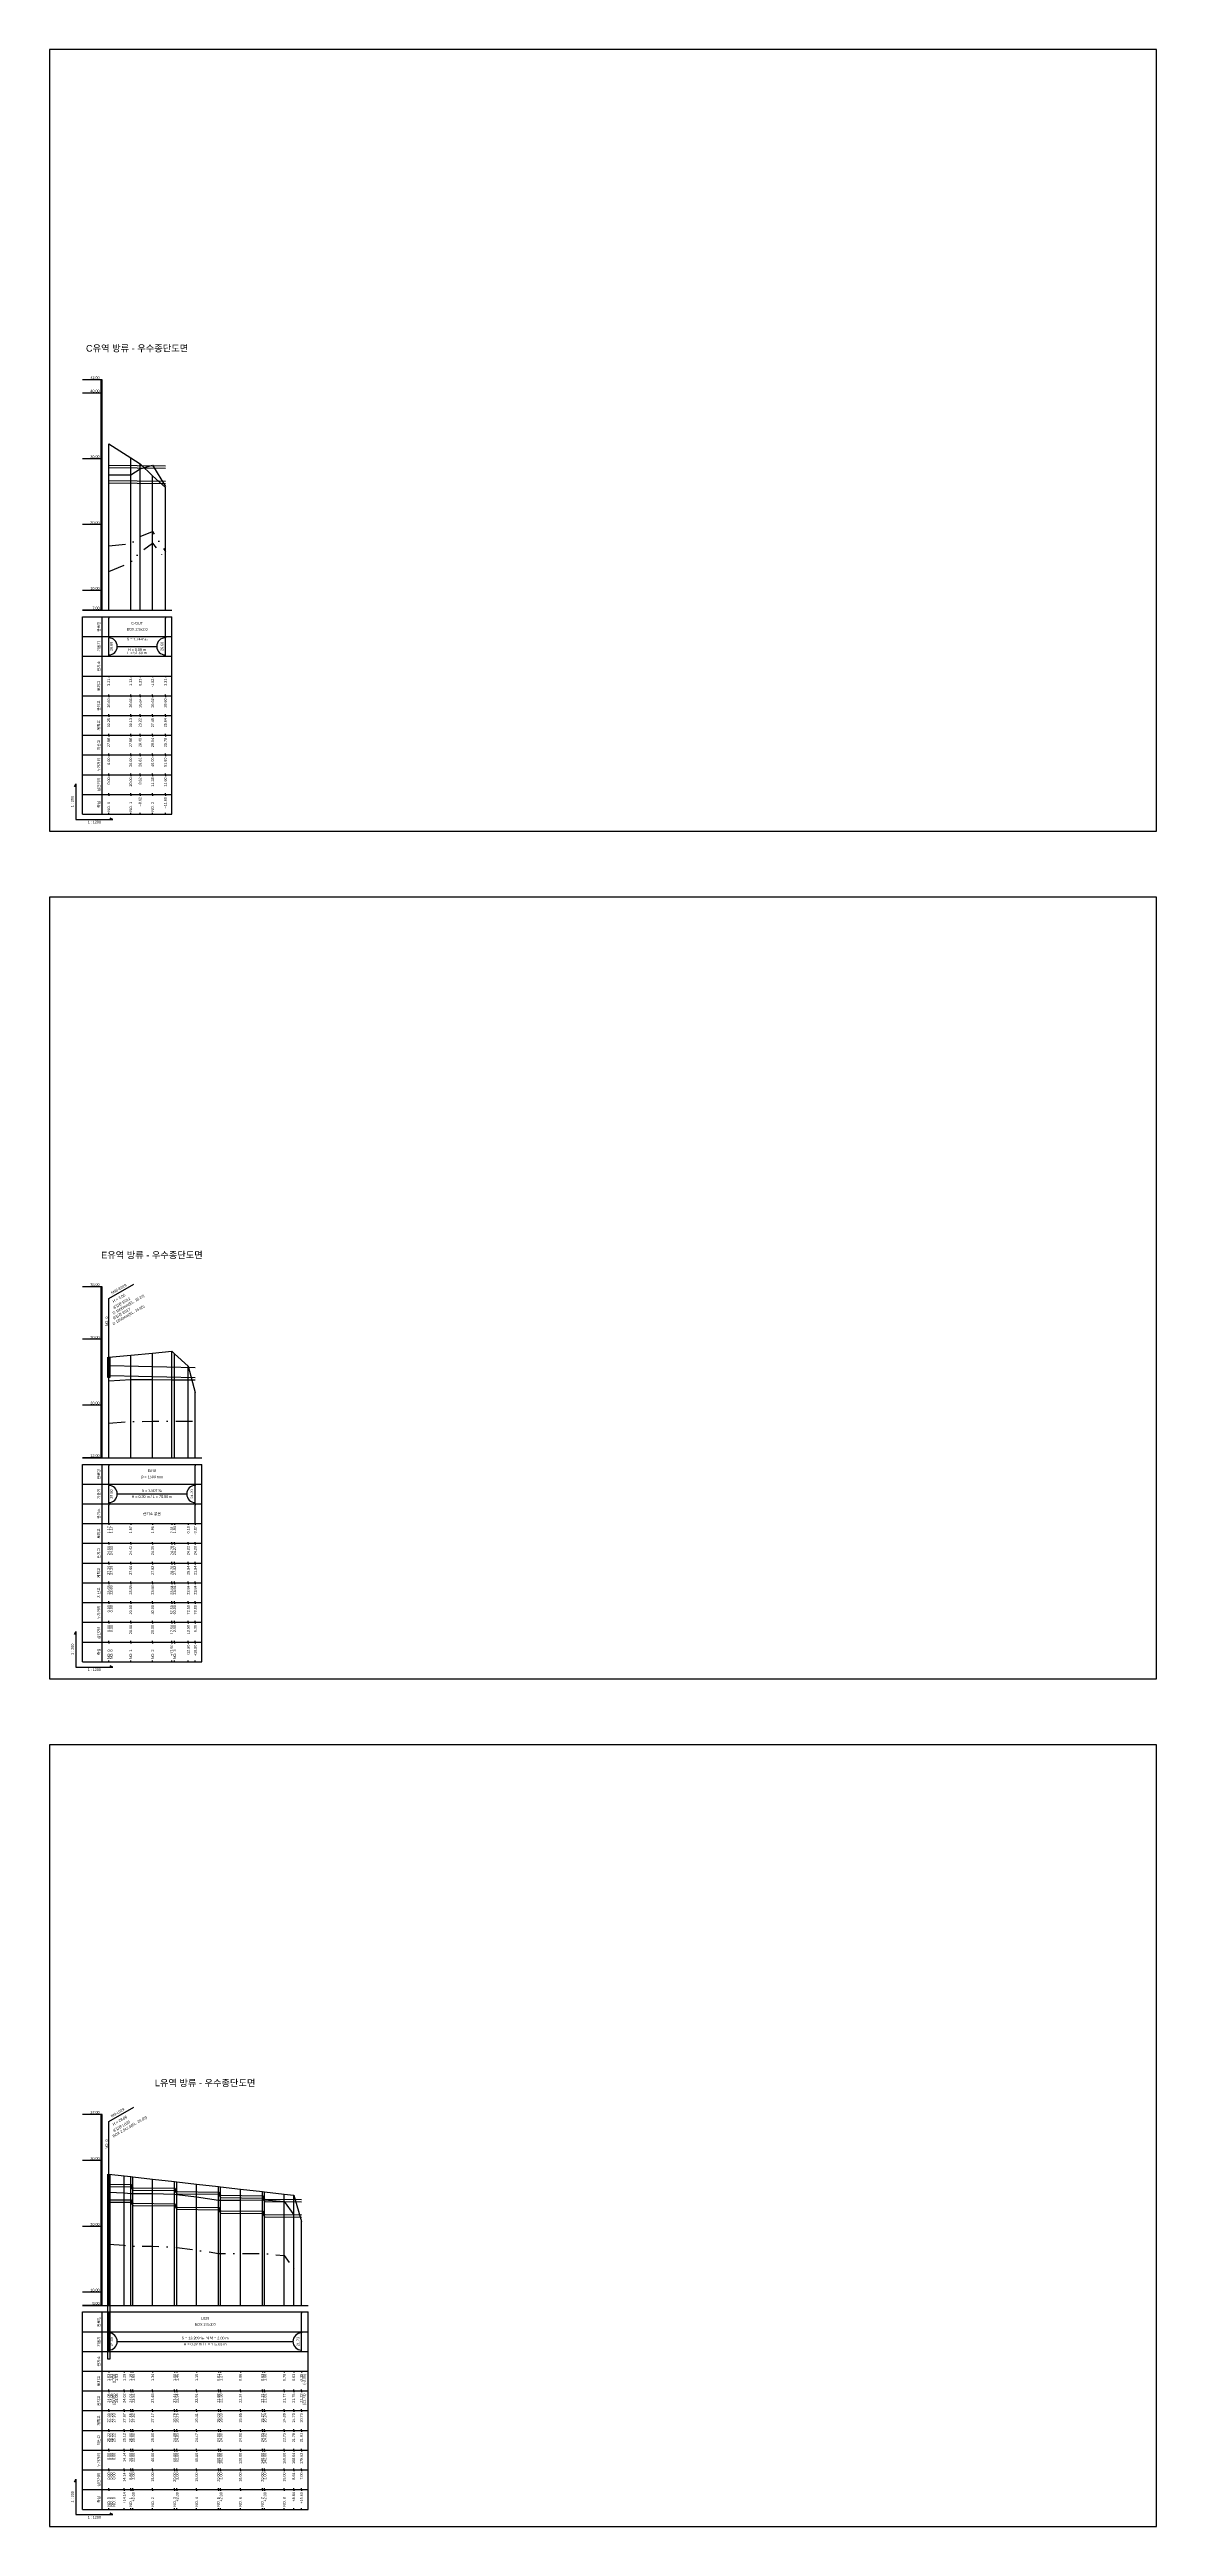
# Model space of a CAD drawing. Header units: millimetres. Extents: x -105495 to 3444, y -108190 to 2013.
# Drawn here: x 20 to 861, y -65044 to -63162 of the extents above; entities that cross this region are included whole.
import ezdxf
from ezdxf.enums import TextEntityAlignment as Align

# ---------------------------------------------------------------- set-up
doc = ezdxf.new("R2010")
doc.units = ezdxf.units.MM
doc.linetypes.add('DASHDOT', pattern=[25.4, 12.7, -6.35, 0, -6.35])
doc.linetypes.add('DIVIDE', pattern=[31.75, 12.7, -6.35, 0, -6.35, 0, -6.35])
for name, color, linetype in [('KZ_종단_계획선', 1, 'Continuous'), ('KZ_종단_관로', 4, 'Continuous'), ('KZ_종단_깃발', 7, 'Continuous'), ('KZ_종단_노선명', 7, 'Continuous'), ('KZ_종단_도각', 7, 'Continuous'), ('KZ_종단_맨홀', 4, 'Continuous'), ('KZ_종단_수직선', 7, 'Continuous'), ('KZ_종단_암거', 1, 'Continuous'), ('KZ_종단_암선1', 56, 'DASHDOT'), ('KZ_종단_암선2', 4, 'DIVIDE'), ('KZ_종단_원형관', 4, 'Continuous'), ('KZ_종단_지반선', 3, 'Continuous'), ('KZ_종단_테이블문자', 7, 'Continuous'), ('KZ_종단_테이블선', 7, 'Continuous'), ('KZ_종단_폴대', 7, 'Continuous')]:
    doc.layers.add(name, color=color, linetype=linetype)
doc.styles.get("Standard").update_dxf_attribs({"font": 'arial.ttf'})

msp = doc.modelspace()

# ---------------------------------------------------------------- linework, layer by layer
at = {"layer": 'KZ_종단_계획선'}
for points in [[(65, -63461.7), (81.7, -63472.3), (88.9, -63476.9), (98.3, -63485.8), (108, -63494.8)], [(65, -64155.6), (65, -64155.6), (81.7, -64154), (98.3, -64152.4), (112.9, -64151), (115, -64152.9), (125.4, -64162.3), (130.7, -64182.3)], [(65, -64776.3), (65, -64776.3), (65, -64776.3), (76.8, -64777.7), (81.7, -64778.2), (83.3, -64778.4), (98.3, -64780.1), (115, -64782), (116.7, -64782.2), (131.7, -64783.9), (148.3, -64785.8), (150, -64786), (165, -64787.7), (181.7, -64789.6), (183.3, -64789.8), (198.3, -64791.5), (205.5, -64792.3), (211.4, -64812.3)]]:
    msp.add_lwpolyline(points, dxfattribs=at)
at = {"layer": 'KZ_종단_관로'}
for p, q in [((66, -64162), (130.7, -64163.5)), ((66, -64169.5), (130.7, -64171))]:
    msp.add_line(p, q, dxfattribs=at)
for points in [[(65, -63477.8), (108, -63478.2)], [(65, -63479.5), (108, -63480)], [(65, -63489.5), (108, -63490)], [(65, -63491.3), (108, -63491.7)], [(65, -64784), (81.7, -64784.2), (81.7, -64784.2), (83.3, -64786.7), (83.3, -64786.7), (115, -64787), (115, -64787), (116.7, -64789.5), (116.7, -64789.5), (148.3, -64789.9), (148.3, -64789.9), (150, -64792.4), (150, -64792.4), (181.7, -64792.7), (181.7, -64792.7), (183.3, -64795.2), (183.3, -64795.2), (211.4, -64795.6)], [(65, -64785.7), (81.7, -64785.9), (81.7, -64785.9), (83.3, -64788.4), (83.3, -64788.4), (115, -64788.8), (115, -64788.8), (116.7, -64791.3), (116.7, -64791.3), (148.3, -64791.6), (148.3, -64791.6), (150, -64794.1), (150, -64794.1), (181.7, -64794.5), (181.7, -64794.5), (183.3, -64797), (183.3, -64797), (211.4, -64797.3)], [(65, -64795.7), (81.7, -64795.9), (81.7, -64795.9), (83.3, -64798.4), (83.3, -64798.4), (115, -64798.8), (115, -64798.8), (116.7, -64801.3), (116.7, -64801.3), (148.3, -64801.6), (148.3, -64801.6), (150, -64804.1), (150, -64804.1), (181.7, -64804.5), (181.7, -64804.5), (183.3, -64807), (183.3, -64807), (211.4, -64807.3)], [(65, -64797.5), (81.7, -64797.7), (81.7, -64797.7), (83.3, -64800.2), (83.3, -64800.2), (115, -64800.5), (115, -64800.5), (116.7, -64803), (116.7, -64803), (148.3, -64803.4), (148.3, -64803.4), (150, -64805.9), (150, -64805.9), (181.7, -64806.2), (181.7, -64806.2), (183.3, -64808.7), (183.3, -64808.7), (211.4, -64809.1)]]:
    msp.add_lwpolyline(points, dxfattribs=at)
at = {"layer": 'KZ_종단_깃발'}
for p, q in [((65, -64111), (84.1, -64100)), ((65, -64232), (65, -64111)), ((65, -64736.3), (84.1, -64725.3)), ((65, -64876), (65, -64736.3))]:
    msp.add_line(p, q, dxfattribs=at)
at = {"layer": 'KZ_종단_도각'}
for points in [[(20, -63756), (861, -63756), (861, -63162), (20, -63162)], [(20, -64400), (861, -64400), (861, -63806), (20, -63806)], [(20, -65044), (861, -65044), (861, -64450), (20, -64450)]]:
    msp.add_lwpolyline(points, close=True, dxfattribs=at)
at = {"layer": 'KZ_종단_맨홀'}
for points in [[(64, -64155.6), (64, -64170.8), (66, -64170.8), (66, -64155.6)], [(64, -64776.3), (64, -64916.7), (66, -64916.7), (66, -64776.3)]]:
    msp.add_lwpolyline(points, dxfattribs=at)
at = {"layer": 'KZ_종단_수직선'}
for p, q in [((65, -63588), (65, -63461.7)), ((81.7, -63588), (81.7, -63472.3)), ((88.8, -63588), (88.8, -63476.9)), ((98.3, -63588), (98.3, -63485.8)), ((108, -63588), (108, -63494.8)), ((65, -64232), (65, -64155.6)), ((65, -64232), (65, -64155.6)), ((65, -64232), (65, -64155.6)), ((81.7, -64232), (81.7, -64154)), ((98.3, -64232), (98.3, -64152.4)), ((112.9, -64232), (112.9, -64151)), ((115, -64232), (115, -64152.9)), ((125.4, -64232), (125.4, -64162.3)), ((130.7, -64232), (130.7, -64182.3)), ((65, -64876), (65, -64776.3)), ((65, -64876), (65, -64776.3)), ((65, -64876), (65, -64776.3)), ((65, -64876), (65, -64776.3)), ((65, -64876), (65, -64776.3)), ((76.8, -64876), (76.8, -64777.7)), ((81.7, -64876), (81.7, -64778.2)), ((83.3, -64876), (83.3, -64778.4)), ((98.3, -64876), (98.3, -64780.1)), ((115, -64876), (115, -64782)), ((116.7, -64876), (116.7, -64782.2)), ((131.7, -64876), (131.7, -64783.9)), ((148.3, -64876), (148.3, -64785.8)), ((150, -64876), (150, -64786)), ((165, -64876), (165, -64787.7)), ((181.7, -64876), (181.7, -64789.6)), ((183.3, -64876), (183.3, -64789.8)), ((198.3, -64876), (198.3, -64791.5)), ((205.5, -64876), (205.5, -64792.3)), ((211.4, -64876), (211.4, -64812.4))]:
    msp.add_line(p, q, dxfattribs=at)
at = {"layer": 'KZ_종단_암거'}
for p, q in [((65.8, -64785.7), (64.2, -64785.7)), ((64.2, -64795.7), (64.2, -64785.7)), ((64.2, -64795.7), (65.8, -64795.7)), ((65.8, -64785.7), (65.8, -64795.7))]:
    msp.add_line(p, q, dxfattribs=at)
at = {"layer": 'KZ_종단_암선1', "flags": 128}
for points in [[(65, -63539.1), (81.7, -63537.3), (88.8, -63532.1), (98.3, -63528.3), (108, -63543.5)], [(65, -64205.7), (65, -64205.6), (81.7, -64204.4), (98.3, -64204.3), (112.9, -64204.3), (115, -64204.3), (125.4, -64204.2), (130.7, -64204.1)], [(65, -64829.6), (65, -64829.6), (65, -64829.6), (76.8, -64830.3), (81.7, -64830.9), (83.3, -64830.9), (98.3, -64831.1), (115, -64831.7), (116.7, -64832), (131.7, -64834), (148.3, -64836.5), (150, -64836.5), (165, -64836.6), (181.7, -64836.5), (183.3, -64836.7), (198.3, -64838.2), (205.5, -64848.1), (211.4, -64848)]]:
    msp.add_lwpolyline(points, dxfattribs=at)
at = {"layer": 'KZ_종단_암선2', "flags": 128}
msp.add_lwpolyline([(65, -63558.7), (81.7, -63551.5), (88.8, -63543.9), (98.3, -63537.1), (108, -63549.2)], dxfattribs=at)
at = {"layer": 'KZ_종단_원형관'}
for p, q in [((64.4, -64163.6), (64.5, -64163)), ((64.4, -64164.3), (64.4, -64163.6)), ((64.4, -64164.9), (64.4, -64164.3)), ((64.4, -64165.6), (64.4, -64164.9)), ((64.4, -64166.2), (64.4, -64165.6)), ((64.5, -64166.8), (64.4, -64166.2)), ((64.5, -64162.1), (64.6, -64161.6)), ((64.5, -64162.5), (64.6, -64162)), ((64.5, -64162.6), (64.5, -64162.1)), ((64.5, -64163), (64.5, -64162.5)), ((64.5, -64163.1), (64.5, -64162.6)), ((64.5, -64163.6), (64.5, -64163.1)), ((64.5, -64164.1), (64.5, -64163.6)), ((64.6, -64164.5), (64.5, -64164.1)), ((64.5, -64167.4), (64.5, -64166.8)), ((64.6, -64167.9), (64.5, -64167.4)), ((64.6, -64161.2), (64.7, -64160.9)), ((64.6, -64161.6), (64.6, -64161.2)), ((64.6, -64162), (64.7, -64161.6)), ((64.6, -64165), (64.6, -64164.5)), ((64.7, -64165.3), (64.6, -64165)), ((64.7, -64168.2), (64.6, -64167.9)), ((64.7, -64160.9), (64.8, -64160.6)), ((64.7, -64161.6), (64.8, -64161.4)), ((64.8, -64165.6), (64.7, -64165.3)), ((64.8, -64168.5), (64.7, -64168.2)), ((64.8, -64160.4), (64.9, -64160.2)), ((64.8, -64160.6), (64.8, -64160.4)), ((64.8, -64161.4), (64.9, -64161.2)), ((64.8, -64165.8), (64.8, -64165.6)), ((64.9, -64166), (64.8, -64165.8)), ((64.9, -64168.7), (64.8, -64168.5)), ((64.9, -64160.2), (65, -64160.2)), ((64.9, -64161.2), (65, -64161.1)), ((65, -64166), (64.9, -64166)), ((65, -64168.7), (64.9, -64168.7)), ((65, -64160.2), (65.1, -64160.2)), ((65, -64161.1), (65.1, -64161.2)), ((65.1, -64166), (65, -64166)), ((65.1, -64168.7), (65, -64168.7)), ((65.1, -64160.2), (65.2, -64160.4)), ((65.1, -64161.2), (65.2, -64161.4)), ((65.2, -64165.8), (65.1, -64166)), ((65.2, -64168.5), (65.1, -64168.7)), ((65.2, -64160.4), (65.2, -64160.6)), ((65.2, -64160.6), (65.3, -64160.9)), ((65.2, -64161.4), (65.3, -64161.6)), ((65.3, -64165.3), (65.2, -64165.6)), ((65.2, -64165.6), (65.2, -64165.8)), ((65.3, -64168.2), (65.2, -64168.5)), ((65.3, -64160.9), (65.4, -64161.2)), ((65.3, -64161.6), (65.4, -64162)), ((65.4, -64165), (65.3, -64165.3)), ((65.4, -64167.9), (65.3, -64168.2)), ((65.4, -64161.2), (65.4, -64161.6)), ((65.4, -64161.6), (65.5, -64162.1)), ((65.4, -64162), (65.5, -64162.5)), ((65.5, -64164.1), (65.4, -64164.5)), ((65.4, -64164.5), (65.4, -64165)), ((65.5, -64167.4), (65.4, -64167.9)), ((65.5, -64162.1), (65.5, -64162.6)), ((65.5, -64162.5), (65.5, -64163)), ((65.5, -64162.6), (65.5, -64163.1)), ((65.5, -64163), (65.6, -64163.6)), ((65.5, -64163.1), (65.5, -64163.6)), ((65.5, -64163.6), (65.5, -64164.1)), ((65.6, -64166.2), (65.5, -64166.8)), ((65.5, -64166.8), (65.5, -64167.4)), ((65.6, -64163.6), (65.6, -64164.3)), ((65.6, -64164.3), (65.6, -64164.9)), ((65.6, -64164.9), (65.6, -64165.6)), ((65.6, -64165.6), (65.6, -64166.2))]:
    msp.add_line(p, q, dxfattribs=at)
at = {"layer": 'KZ_종단_지반선', "flags": 128}
for points in [[(65, -63485.1), (81.7, -63485.1), (88.8, -63480.6), (98.3, -63477.8), (108, -63494)], [(65, -64173.6), (65, -64173.6), (81.7, -64172.6), (98.3, -64172.6), (112.9, -64172.8), (115, -64172.8), (125.4, -64172.8), (130.7, -64172.8)], [(65, -64789.9), (65, -64789.9), (65, -64789.9), (76.8, -64790.4), (81.7, -64791), (83.3, -64791), (98.3, -64791), (115, -64791.5), (116.7, -64791.7), (131.7, -64793.6), (148.3, -64796), (150, -64796), (165, -64796), (181.7, -64795.7), (183.3, -64795.9), (198.3, -64797.2), (205.5, -64807.1), (211.4, -64807)]]:
    msp.add_lwpolyline(points, dxfattribs=at)
at = {"layer": 'KZ_종단_테이블문자'}
for p, q in [((65, -63593), (65, -63594)), ((65, -63607), (65, -63594)), ((65, -63608), (65, -63607)), ((65, -63608), (65, -63609)), ((65, -63622), (65, -63609)), ((108, -63593), (108, -63594)), ((108, -63607), (108, -63594)), ((108, -63608), (108, -63607)), ((108, -63608), (108, -63609)), ((108, -63622), (108, -63609)), ((65, -63623), (65, -63622)), ((71.4, -63615.5), (101.6, -63615.5)), ((108, -63623), (108, -63622)), ((65, -64237), (65, -64238)), ((65, -64251), (65, -64238)), ((65, -64252), (65, -64251)), ((130.7, -64237), (130.7, -64238)), ((130.7, -64251), (130.7, -64238)), ((130.7, -64252), (130.7, -64251)), ((65, -64252), (65, -64253)), ((65, -64266), (65, -64253)), ((65, -64267), (65, -64266)), ((65, -64267), (65, -64268)), ((65, -64281), (65, -64268)), ((71.4, -64259.5), (124.2, -64259.5)), ((130.7, -64252), (130.7, -64253)), ((130.7, -64266), (130.7, -64253)), ((130.7, -64267), (130.7, -64266)), ((130.7, -64267), (130.7, -64268)), ((130.7, -64281), (130.7, -64268)), ((65, -64282), (65, -64281)), ((130.7, -64282), (130.7, -64281)), ((65, -64881), (65, -64882)), ((65, -64895), (65, -64882)), ((211.4, -64881), (211.4, -64882)), ((211.4, -64895), (211.4, -64882)), ((65, -64896), (65, -64895)), ((65, -64896), (65, -64897)), ((65, -64910), (65, -64897)), ((65, -64911), (65, -64910)), ((71.4, -64903.5), (204.9, -64903.5)), ((211.4, -64896), (211.4, -64895)), ((211.4, -64896), (211.4, -64897)), ((211.4, -64910), (211.4, -64897)), ((211.4, -64911), (211.4, -64910))]:
    msp.add_line(p, q, dxfattribs=at)
for centre, start, end in [((65, -63615.5), 270, 90), ((108, -63615.5), 90, 270), ((65, -64259.5), 270, 90), ((130.7, -64259.5), 90, 270), ((65, -64903.5), 270, 90), ((211.4, -64903.5), 90, 270)]:
    msp.add_arc(centre, 6.5, start, end, dxfattribs=at)
at = {"layer": 'KZ_종단_테이블선'}
for p, q in [((45, -63588), (113, -63588)), ((45, -63608), (45, -63593)), ((45, -63593), (113, -63593)), ((45, -63623), (45, -63608)), ((45, -63608), (113, -63608)), ((60, -63608), (60, -63593)), ((60, -63623), (60, -63608)), ((113, -63608), (113, -63593)), ((113, -63623), (113, -63608)), ((45, -63638), (45, -63623)), ((45, -63623), (113, -63623)), ((60, -63638), (60, -63623)), ((113, -63638), (113, -63623)), ((45, -63653), (45, -63638)), ((45, -63638), (113, -63638)), ((60, -63653), (60, -63638)), ((65, -63638), (65, -63639)), ((81.7, -63638), (81.7, -63639)), ((88.9, -63638), (88.9, -63639)), ((98.3, -63638), (98.3, -63639)), ((108, -63638), (108, -63639)), ((113, -63653), (113, -63638)), ((45, -63668), (45, -63653)), ((45, -63653), (113, -63653)), ((45, -63683), (45, -63668)), ((45, -63668), (113, -63668)), ((60, -63668), (60, -63653)), ((60, -63683), (60, -63668)), ((65, -63653), (65, -63652)), ((65, -63653), (65, -63654)), ((65, -63668), (65, -63667)), ((65, -63668), (65, -63669)), ((81.7, -63653), (81.7, -63652)), ((81.7, -63653), (81.7, -63654)), ((81.7, -63668), (81.7, -63667)), ((81.7, -63668), (81.7, -63669)), ((88.8, -63668), (88.8, -63669)), ((88.9, -63653), (88.9, -63652)), ((88.9, -63653), (88.9, -63654)), ((88.9, -63668), (88.9, -63667)), ((98.3, -63653), (98.3, -63652)), ((98.3, -63653), (98.3, -63654)), ((98.3, -63668), (98.3, -63667)), ((98.3, -63668), (98.3, -63669)), ((108, -63653), (108, -63652)), ((108, -63653), (108, -63654)), ((108, -63668), (108, -63667)), ((108, -63668), (108, -63669)), ((113, -63668), (113, -63653)), ((113, -63683), (113, -63668)), ((45, -63698), (45, -63683)), ((45, -63683), (113, -63683)), ((60, -63698), (60, -63683)), ((65, -63683), (65, -63682)), ((65, -63683), (65, -63684)), ((81.7, -63683), (81.7, -63682)), ((81.7, -63683), (81.7, -63684)), ((88.8, -63683), (88.8, -63682)), ((88.8, -63683), (88.8, -63684)), ((98.3, -63683), (98.3, -63682)), ((98.3, -63683), (98.3, -63684)), ((108, -63683), (108, -63682)), ((108, -63683), (108, -63684)), ((113, -63698), (113, -63683)), ((45, -63713), (45, -63698)), ((45, -63698), (113, -63698)), ((60, -63713), (60, -63698)), ((65, -63698), (65, -63697)), ((65, -63698), (65, -63699)), ((81.7, -63698), (81.7, -63697)), ((81.7, -63698), (81.7, -63699)), ((88.8, -63698), (88.8, -63697)), ((88.8, -63698), (88.8, -63699)), ((98.3, -63698), (98.3, -63697)), ((98.3, -63698), (98.3, -63699)), ((108, -63698), (108, -63697)), ((108, -63698), (108, -63699)), ((113, -63713), (113, -63698)), ((45, -63728), (45, -63713)), ((45, -63713), (113, -63713)), ((60, -63728), (60, -63713)), ((65, -63713), (65, -63712)), ((65, -63713), (65, -63714)), ((81.7, -63713), (81.7, -63712)), ((81.7, -63713), (81.7, -63714)), ((88.8, -63713), (88.8, -63712)), ((88.8, -63713), (88.8, -63714)), ((98.3, -63713), (98.3, -63712)), ((98.3, -63713), (98.3, -63714)), ((108, -63713), (108, -63712)), ((108, -63713), (108, -63714)), ((113, -63728), (113, -63713)), ((45, -63743), (45, -63728)), ((45, -63728), (113, -63728)), ((45, -63743), (113, -63743)), ((60, -63743), (60, -63728)), ((65, -63728), (65, -63727)), ((65, -63728), (65, -63729)), ((65, -63743), (65, -63742)), ((81.7, -63728), (81.7, -63727)), ((81.7, -63728), (81.7, -63729)), ((81.7, -63743), (81.7, -63742)), ((88.8, -63728), (88.8, -63727)), ((88.8, -63728), (88.8, -63729)), ((88.8, -63743), (88.8, -63742)), ((98.3, -63728), (98.3, -63727)), ((98.3, -63728), (98.3, -63729)), ((98.3, -63743), (98.3, -63742)), ((108, -63728), (108, -63727)), ((108, -63728), (108, -63729)), ((108, -63743), (108, -63742)), ((113, -63743), (113, -63728)), ((45, -64232), (135.7, -64232)), ((45, -64252), (45, -64237)), ((45, -64237), (135.7, -64237)), ((60, -64252), (60, -64237)), ((135.7, -64252), (135.7, -64237)), ((45, -64267), (45, -64252)), ((45, -64252), (135.7, -64252)), ((45, -64282), (45, -64267)), ((45, -64267), (135.7, -64267)), ((60, -64267), (60, -64252)), ((60, -64282), (60, -64267)), ((135.7, -64267), (135.7, -64252)), ((135.7, -64282), (135.7, -64267)), ((45, -64297), (45, -64282)), ((45, -64282), (135.7, -64282)), ((60, -64297), (60, -64282)), ((65, -64282), (65, -64283)), ((65, -64282), (65, -64283)), ((81.7, -64282), (81.7, -64283)), ((98.3, -64282), (98.3, -64283)), ((112.9, -64282), (112.9, -64283)), ((115, -64282), (115, -64283)), ((125.4, -64282), (125.4, -64283)), ((130.7, -64282), (130.7, -64283)), ((135.7, -64297), (135.7, -64282)), ((45, -64312), (45, -64297)), ((45, -64297), (135.7, -64297)), ((60, -64312), (60, -64297)), ((65, -64297), (65, -64296)), ((65, -64297), (65, -64296)), ((65, -64297), (65, -64298)), ((65, -64297), (65, -64298)), ((81.7, -64297), (81.7, -64296)), ((81.7, -64297), (81.7, -64298)), ((98.3, -64297), (98.3, -64296)), ((98.3, -64297), (98.3, -64298)), ((112.9, -64297), (112.9, -64296)), ((112.9, -64297), (112.9, -64298)), ((115, -64297), (115, -64296)), ((115, -64297), (115, -64298)), ((125.4, -64297), (125.4, -64296)), ((125.4, -64297), (125.4, -64298)), ((130.7, -64297), (130.7, -64296)), ((130.7, -64297), (130.7, -64298)), ((135.7, -64312), (135.7, -64297)), ((45, -64327), (45, -64312)), ((45, -64312), (135.7, -64312)), ((60, -64327), (60, -64312)), ((65, -64312), (65, -64311)), ((65, -64312), (65, -64311)), ((65, -64312), (65, -64313)), ((65, -64312), (65, -64313)), ((65, -64327), (65, -64326)), ((65, -64327), (65, -64326)), ((81.7, -64312), (81.7, -64311)), ((81.7, -64312), (81.7, -64313)), ((81.7, -64327), (81.7, -64326)), ((98.3, -64312), (98.3, -64311)), ((98.3, -64312), (98.3, -64313)), ((98.3, -64327), (98.3, -64326)), ((112.9, -64312), (112.9, -64311)), ((112.9, -64312), (112.9, -64313)), ((112.9, -64327), (112.9, -64326)), ((115, -64312), (115, -64311)), ((115, -64312), (115, -64313)), ((115, -64327), (115, -64326)), ((125.4, -64312), (125.4, -64311)), ((125.4, -64312), (125.4, -64313)), ((125.4, -64327), (125.4, -64326)), ((130.7, -64312), (130.7, -64311)), ((130.7, -64312), (130.7, -64313)), ((130.7, -64327), (130.7, -64326)), ((135.7, -64327), (135.7, -64312)), ((45, -64342), (45, -64327)), ((45, -64327), (135.7, -64327)), ((45, -64357), (45, -64342)), ((45, -64342), (135.7, -64342)), ((60, -64342), (60, -64327)), ((60, -64357), (60, -64342)), ((65, -64327), (65, -64328)), ((65, -64327), (65, -64328)), ((65, -64342), (65, -64341)), ((65, -64342), (65, -64341)), ((65, -64342), (65, -64343)), ((65, -64342), (65, -64343)), ((81.7, -64327), (81.7, -64328)), ((81.7, -64342), (81.7, -64341)), ((81.7, -64342), (81.7, -64343)), ((98.3, -64327), (98.3, -64328)), ((98.3, -64342), (98.3, -64341)), ((98.3, -64342), (98.3, -64343)), ((112.9, -64327), (112.9, -64328)), ((112.9, -64342), (112.9, -64341)), ((112.9, -64342), (112.9, -64343)), ((115, -64327), (115, -64328)), ((115, -64342), (115, -64341)), ((115, -64342), (115, -64343)), ((125.4, -64327), (125.4, -64328)), ((125.4, -64342), (125.4, -64341)), ((125.4, -64342), (125.4, -64343)), ((130.7, -64327), (130.7, -64328)), ((130.7, -64342), (130.7, -64341)), ((130.7, -64342), (130.7, -64343)), ((135.7, -64342), (135.7, -64327)), ((135.7, -64357), (135.7, -64342)), ((45, -64372), (45, -64357)), ((45, -64357), (135.7, -64357)), ((60, -64372), (60, -64357)), ((65, -64357), (65, -64356)), ((65, -64357), (65, -64356)), ((65, -64357), (65, -64358)), ((65, -64357), (65, -64358)), ((81.7, -64357), (81.7, -64356)), ((81.7, -64357), (81.7, -64358)), ((98.3, -64357), (98.3, -64356)), ((98.3, -64357), (98.3, -64358)), ((112.9, -64357), (112.9, -64356)), ((112.9, -64357), (112.9, -64358)), ((115, -64357), (115, -64356)), ((115, -64357), (115, -64358)), ((125.4, -64357), (125.4, -64356)), ((125.4, -64357), (125.4, -64358)), ((130.7, -64357), (130.7, -64356)), ((130.7, -64357), (130.7, -64358)), ((135.7, -64372), (135.7, -64357)), ((45, -64387), (45, -64372)), ((45, -64372), (135.7, -64372)), ((60, -64387), (60, -64372)), ((65, -64372), (65, -64371)), ((65, -64372), (65, -64371)), ((65, -64372), (65, -64373)), ((65, -64372), (65, -64373)), ((81.7, -64372), (81.7, -64371)), ((81.7, -64372), (81.7, -64373)), ((98.3, -64372), (98.3, -64371)), ((98.3, -64372), (98.3, -64373)), ((112.9, -64372), (112.9, -64371)), ((112.9, -64372), (112.9, -64373)), ((115, -64372), (115, -64371)), ((115, -64372), (115, -64373)), ((125.4, -64372), (125.4, -64371)), ((125.4, -64372), (125.4, -64373)), ((130.7, -64372), (130.7, -64371)), ((130.7, -64372), (130.7, -64373)), ((135.7, -64387), (135.7, -64372)), ((45, -64387), (135.7, -64387)), ((65, -64387), (65, -64386)), ((65, -64387), (65, -64386)), ((81.7, -64387), (81.7, -64386)), ((98.3, -64387), (98.3, -64386)), ((112.9, -64387), (112.9, -64386)), ((115, -64387), (115, -64386)), ((125.4, -64387), (125.4, -64386)), ((130.7, -64387), (130.7, -64386)), ((45, -64876), (216.4, -64876)), ((45, -64896), (45, -64881)), ((45, -64881), (216.4, -64881)), ((60, -64896), (60, -64881)), ((216.4, -64896), (216.4, -64881)), ((45, -64911), (45, -64896)), ((45, -64896), (216.4, -64896)), ((60, -64911), (60, -64896)), ((216.4, -64911), (216.4, -64896)), ((45, -64926), (45, -64911)), ((45, -64911), (216.4, -64911)), ((45, -64941), (45, -64926)), ((45, -64926), (216.4, -64926)), ((60, -64926), (60, -64911)), ((60, -64941), (60, -64926)), ((65, -64926), (65, -64927)), ((65, -64926), (65, -64927)), ((65, -64926), (65, -64927)), ((76.8, -64926), (76.8, -64927)), ((81.7, -64926), (81.7, -64927)), ((83.3, -64926), (83.3, -64927)), ((98.3, -64926), (98.3, -64927)), ((115, -64926), (115, -64927)), ((116.7, -64926), (116.7, -64927)), ((131.7, -64926), (131.7, -64927)), ((148.3, -64926), (148.3, -64927)), ((150, -64926), (150, -64927)), ((165, -64926), (165, -64927)), ((181.7, -64926), (181.7, -64927)), ((183.3, -64926), (183.3, -64927)), ((198.3, -64926), (198.3, -64927)), ((205.5, -64926), (205.5, -64927)), ((211.4, -64926), (211.4, -64927)), ((216.4, -64926), (216.4, -64911)), ((216.4, -64941), (216.4, -64926)), ((45, -64956), (45, -64941)), ((45, -64941), (216.4, -64941)), ((60, -64956), (60, -64941)), ((65, -64941), (65, -64940)), ((65, -64941), (65, -64940)), ((65, -64941), (65, -64940)), ((65, -64941), (65, -64942)), ((65, -64941), (65, -64942)), ((65, -64941), (65, -64942)), ((76.8, -64941), (76.8, -64940)), ((76.8, -64941), (76.8, -64942)), ((81.7, -64941), (81.7, -64940)), ((81.7, -64941), (81.7, -64942)), ((83.3, -64941), (83.3, -64940)), ((83.3, -64941), (83.3, -64942)), ((98.3, -64941), (98.3, -64940)), ((98.3, -64941), (98.3, -64942)), ((115, -64941), (115, -64940)), ((115, -64941), (115, -64942)), ((116.7, -64941), (116.7, -64940)), ((116.7, -64941), (116.7, -64942)), ((131.7, -64941), (131.7, -64940)), ((131.7, -64941), (131.7, -64942)), ((148.3, -64941), (148.3, -64940)), ((148.3, -64941), (148.3, -64942)), ((150, -64941), (150, -64940)), ((150, -64941), (150, -64942)), ((165, -64941), (165, -64940)), ((165, -64941), (165, -64942)), ((181.7, -64941), (181.7, -64940)), ((181.7, -64941), (181.7, -64942)), ((183.3, -64941), (183.3, -64940)), ((183.3, -64941), (183.3, -64942)), ((198.3, -64941), (198.3, -64940)), ((198.3, -64941), (198.3, -64942)), ((205.5, -64941), (205.5, -64940)), ((205.5, -64941), (205.5, -64942)), ((211.4, -64941), (211.4, -64940)), ((211.4, -64941), (211.4, -64942)), ((216.4, -64956), (216.4, -64941)), ((45, -64971), (45, -64956)), ((45, -64956), (216.4, -64956)), ((60, -64971), (60, -64956)), ((65, -64956), (65, -64955)), ((65, -64956), (65, -64955)), ((65, -64956), (65, -64955)), ((65, -64956), (65, -64957)), ((65, -64956), (65, -64957)), ((65, -64956), (65, -64957)), ((76.8, -64956), (76.8, -64955)), ((76.8, -64956), (76.8, -64957)), ((81.7, -64956), (81.7, -64955)), ((81.7, -64956), (81.7, -64957)), ((83.3, -64956), (83.3, -64955)), ((83.3, -64956), (83.3, -64957)), ((98.3, -64956), (98.3, -64955)), ((98.3, -64956), (98.3, -64957)), ((115, -64956), (115, -64955)), ((115, -64956), (115, -64957)), ((116.7, -64956), (116.7, -64955)), ((116.7, -64956), (116.7, -64957)), ((131.7, -64956), (131.7, -64955)), ((131.7, -64956), (131.7, -64957)), ((148.3, -64956), (148.3, -64955)), ((148.3, -64956), (148.3, -64957)), ((150, -64956), (150, -64955)), ((150, -64956), (150, -64957)), ((165, -64956), (165, -64955)), ((165, -64956), (165, -64957)), ((181.7, -64956), (181.7, -64955)), ((181.7, -64956), (181.7, -64957)), ((183.3, -64956), (183.3, -64955)), ((183.3, -64956), (183.3, -64957)), ((198.3, -64956), (198.3, -64955)), ((198.3, -64956), (198.3, -64957)), ((205.5, -64956), (205.5, -64955)), ((205.5, -64956), (205.5, -64957)), ((211.4, -64956), (211.4, -64955)), ((211.4, -64956), (211.4, -64957)), ((216.4, -64971), (216.4, -64956)), ((45, -64986), (45, -64971)), ((45, -64971), (216.4, -64971)), ((60, -64986), (60, -64971)), ((65, -64971), (65, -64970)), ((65, -64971), (65, -64970)), ((65, -64971), (65, -64970)), ((65, -64971), (65, -64972)), ((65, -64971), (65, -64972)), ((65, -64971), (65, -64972)), ((65, -64986), (65, -64985)), ((65, -64986), (65, -64985)), ((65, -64986), (65, -64985)), ((76.8, -64971), (76.8, -64970)), ((76.8, -64971), (76.8, -64972)), ((76.8, -64986), (76.8, -64985)), ((81.7, -64971), (81.7, -64970)), ((81.7, -64971), (81.7, -64972)), ((81.7, -64986), (81.7, -64985)), ((83.3, -64971), (83.3, -64970)), ((83.3, -64971), (83.3, -64972)), ((83.3, -64986), (83.3, -64985)), ((98.3, -64971), (98.3, -64970)), ((98.3, -64971), (98.3, -64972)), ((98.3, -64986), (98.3, -64985)), ((115, -64971), (115, -64970)), ((115, -64971), (115, -64972)), ((115, -64986), (115, -64985)), ((116.7, -64971), (116.7, -64970)), ((116.7, -64971), (116.7, -64972)), ((116.7, -64986), (116.7, -64985)), ((131.7, -64971), (131.7, -64970)), ((131.7, -64971), (131.7, -64972)), ((131.7, -64986), (131.7, -64985)), ((148.3, -64971), (148.3, -64970)), ((148.3, -64971), (148.3, -64972)), ((148.3, -64986), (148.3, -64985)), ((150, -64971), (150, -64970)), ((150, -64971), (150, -64972)), ((150, -64986), (150, -64985)), ((165, -64971), (165, -64970)), ((165, -64971), (165, -64972)), ((165, -64986), (165, -64985)), ((181.7, -64971), (181.7, -64970)), ((181.7, -64971), (181.7, -64972)), ((181.7, -64986), (181.7, -64985)), ((183.3, -64971), (183.3, -64970)), ((183.3, -64971), (183.3, -64972)), ((183.3, -64986), (183.3, -64985)), ((198.3, -64971), (198.3, -64970)), ((198.3, -64971), (198.3, -64972)), ((198.3, -64986), (198.3, -64985)), ((205.5, -64971), (205.5, -64970)), ((205.5, -64971), (205.5, -64972)), ((205.5, -64986), (205.5, -64985)), ((211.4, -64971), (211.4, -64970)), ((211.4, -64971), (211.4, -64972)), ((211.4, -64986), (211.4, -64985)), ((216.4, -64986), (216.4, -64971)), ((45, -65001), (45, -64986)), ((45, -64986), (216.4, -64986)), ((45, -65016), (45, -65001)), ((45, -65001), (216.4, -65001)), ((60, -65001), (60, -64986)), ((60, -65016), (60, -65001)), ((65, -64986), (65, -64987)), ((65, -64986), (65, -64987)), ((65, -64986), (65, -64987)), ((65, -65001), (65, -65000)), ((65, -65001), (65, -65000)), ((65, -65001), (65, -65000)), ((65, -65001), (65, -65002)), ((65, -65001), (65, -65002)), ((65, -65001), (65, -65002)), ((76.8, -64986), (76.8, -64987)), ((76.8, -65001), (76.8, -65000)), ((76.8, -65001), (76.8, -65002)), ((81.7, -64986), (81.7, -64987)), ((81.7, -65001), (81.7, -65000)), ((81.7, -65001), (81.7, -65002)), ((83.3, -64986), (83.3, -64987)), ((83.3, -65001), (83.3, -65000)), ((83.3, -65001), (83.3, -65002)), ((98.3, -64986), (98.3, -64987)), ((98.3, -65001), (98.3, -65000)), ((98.3, -65001), (98.3, -65002)), ((115, -64986), (115, -64987)), ((115, -65001), (115, -65000)), ((115, -65001), (115, -65002)), ((116.7, -64986), (116.7, -64987)), ((116.7, -65001), (116.7, -65000)), ((116.7, -65001), (116.7, -65002)), ((131.7, -64986), (131.7, -64987)), ((131.7, -65001), (131.7, -65000)), ((131.7, -65001), (131.7, -65002)), ((148.3, -64986), (148.3, -64987)), ((148.3, -65001), (148.3, -65000)), ((148.3, -65001), (148.3, -65002)), ((150, -64986), (150, -64987)), ((150, -65001), (150, -65000)), ((150, -65001), (150, -65002)), ((165, -64986), (165, -64987)), ((165, -65001), (165, -65000)), ((165, -65001), (165, -65002)), ((181.7, -64986), (181.7, -64987)), ((181.7, -65001), (181.7, -65000)), ((181.7, -65001), (181.7, -65002)), ((183.3, -64986), (183.3, -64987)), ((183.3, -65001), (183.3, -65000)), ((183.3, -65001), (183.3, -65002)), ((198.3, -64986), (198.3, -64987)), ((198.3, -65001), (198.3, -65000)), ((198.3, -65001), (198.3, -65002)), ((205.5, -64986), (205.5, -64987)), ((205.5, -65001), (205.5, -65000)), ((205.5, -65001), (205.5, -65002)), ((211.4, -64986), (211.4, -64987)), ((211.4, -65001), (211.4, -65000)), ((211.4, -65001), (211.4, -65002)), ((216.4, -65001), (216.4, -64986)), ((216.4, -65016), (216.4, -65001)), ((45, -65031), (45, -65016)), ((45, -65016), (216.4, -65016)), ((60, -65031), (60, -65016)), ((65, -65016), (65, -65015)), ((65, -65016), (65, -65015)), ((65, -65016), (65, -65015)), ((65, -65016), (65, -65017)), ((65, -65016), (65, -65017)), ((65, -65016), (65, -65017)), ((76.8, -65016), (76.8, -65015)), ((76.8, -65016), (76.8, -65017)), ((81.7, -65016), (81.7, -65015)), ((81.7, -65016), (81.7, -65017)), ((83.3, -65016), (83.3, -65015)), ((83.3, -65016), (83.3, -65017)), ((98.3, -65016), (98.3, -65015)), ((98.3, -65016), (98.3, -65017)), ((115, -65016), (115, -65015)), ((115, -65016), (115, -65017)), ((116.7, -65016), (116.7, -65015)), ((116.7, -65016), (116.7, -65017)), ((131.7, -65016), (131.7, -65015)), ((131.7, -65016), (131.7, -65017)), ((148.3, -65016), (148.3, -65015)), ((148.3, -65016), (148.3, -65017)), ((150, -65016), (150, -65015)), ((150, -65016), (150, -65017)), ((165, -65016), (165, -65015)), ((165, -65016), (165, -65017)), ((181.7, -65016), (181.7, -65015)), ((181.7, -65016), (181.7, -65017)), ((183.3, -65016), (183.3, -65015)), ((183.3, -65016), (183.3, -65017)), ((198.3, -65016), (198.3, -65015)), ((198.3, -65016), (198.3, -65017)), ((205.5, -65016), (205.5, -65015)), ((205.5, -65016), (205.5, -65017)), ((211.4, -65016), (211.4, -65015)), ((211.4, -65016), (211.4, -65017)), ((216.4, -65031), (216.4, -65016)), ((45, -65031), (216.4, -65031)), ((65, -65031), (65, -65030)), ((65, -65031), (65, -65030)), ((65, -65031), (65, -65030)), ((76.8, -65031), (76.8, -65030)), ((81.7, -65031), (81.7, -65030)), ((83.3, -65031), (83.3, -65030)), ((98.3, -65031), (98.3, -65030)), ((115, -65031), (115, -65030)), ((116.7, -65031), (116.7, -65030)), ((131.7, -65031), (131.7, -65030)), ((148.3, -65031), (148.3, -65030)), ((150, -65031), (150, -65030)), ((165, -65031), (165, -65030)), ((181.7, -65031), (181.7, -65030)), ((183.3, -65031), (183.3, -65030)), ((198.3, -65031), (198.3, -65030)), ((205.5, -65031), (205.5, -65030)), ((211.4, -65031), (211.4, -65030))]:
    msp.add_line(p, q, dxfattribs=at)
for points in [[(40, -63722), (39, -63722), (40, -63720), (40, -63747), (68, -63747), (66, -63746), (66, -63747)], [(40, -64366), (39, -64366), (40, -64364), (40, -64391), (68, -64391), (66, -64390), (66, -64391)], [(40, -65010), (39, -65010), (40, -65008), (40, -65035), (68, -65035), (66, -65034), (66, -65035)]]:
    msp.add_lwpolyline(points, dxfattribs=at)
at = {"layer": 'KZ_종단_폴대'}
for p, q in [((60, -63413), (45, -63413)), ((60, -63423), (45, -63423)), ((60, -63473), (45, -63473)), ((60, -63523), (45, -63523)), ((60, -63573), (45, -63573)), ((60, -63588), (45, -63588)), ((60, -64102), (45, -64102)), ((60, -64142), (45, -64142)), ((60, -64192), (45, -64192)), ((60, -64232), (45, -64232)), ((60, -64731), (45, -64731)), ((60, -64766), (45, -64766)), ((60, -64816), (45, -64816)), ((60, -64866), (45, -64866)), ((60, -64876), (45, -64876))]:
    msp.add_line(p, q, dxfattribs=at)
for points in [[(60, -63588), (60, -63413), (59, -63413), (59, -63588), (60, -63588)], [(60, -64232), (60, -64102), (59, -64102), (59, -64232), (60, -64232)], [(60, -64876), (60, -64731), (59, -64731), (59, -64876), (60, -64876)]]:
    msp.add_lwpolyline(points, dxfattribs=at)
at = {"layer": 'KZ_종단_폴대', "const_width": 1}
for points in [[(59.5, -63433), (59.5, -63423)], [(59.5, -63453), (59.5, -63443)], [(59.5, -63473), (59.5, -63463)], [(59.5, -63493), (59.5, -63483)], [(59.5, -63513), (59.5, -63503)], [(59.5, -63533), (59.5, -63523)], [(59.5, -63553), (59.5, -63543)], [(59.5, -63573), (59.5, -63563)], [(59.5, -63588), (59.5, -63583)], [(59.5, -64112), (59.5, -64102)], [(59.5, -64132), (59.5, -64122)], [(59.5, -64152), (59.5, -64142)], [(59.5, -64172), (59.5, -64162)], [(59.5, -64192), (59.5, -64182)], [(59.5, -64212), (59.5, -64202)], [(59.5, -64232), (59.5, -64222)], [(59.5, -64736), (59.5, -64731)], [(59.5, -64756), (59.5, -64746)], [(59.5, -64776), (59.5, -64766)], [(59.5, -64796), (59.5, -64786)], [(59.5, -64816), (59.5, -64806)], [(59.5, -64836), (59.5, -64826)], [(59.5, -64856), (59.5, -64846)], [(59.5, -64876), (59.5, -64866)]]:
    msp.add_lwpolyline(points, dxfattribs=at)

# ---------------------------------------------------------------- texts
at = {"layer": 'KZ_종단_깃발'}
for s, rotation, p in [('SM5-E018', 30, (67.6, -64108.5)), ('NO. 0', 90, (65, -64132)), ('BM-L029', 30, (67.6, -64733.8)), ('NO. 0', 90, (65, -64757.3))]:
    msp.add_text(s, height=2, rotation=rotation, dxfattribs=at).set_placement(p, align=Align.BOTTOM_LEFT)
for s, p in [('H = 3.05', (67.6, -64112.5)), ('D 1000mm(EL. 25.20)', (67.6, -64121.5)), ('D 1350mm(EL. 24.65)', (67.6, -64129.5)), ('유입관 E012', (67.6, -64117.5)), ('유입관 E017', (67.6, -64125.5)), ('H = 28.08', (67.6, -64737.8)), ('BOX 2.5x2.0(EL. 24.05)', (67.6, -64746.8)), ('유입관 L028', (67.6, -64742.8))]:
    msp.add_text(s, height=2, rotation=30, dxfattribs=at).set_placement(p, align=Align.TOP_LEFT)
at = {"layer": 'KZ_종단_노선명'}
for s, p in [('C유역 방류 - 우수종단도면', (86.5, -63393)), ('E유역 방류 - 우수종단도면', (97.8, -64082)), ('L유역 방류 - 우수종단도면', (138.2, -64711))]:
    msp.add_text(s, height=5, dxfattribs=at).set_placement(p, align=Align.BOTTOM_CENTER)
at = {"layer": 'KZ_종단_테이블문자'}
for s, p in [('BOX 2.5x2.0', (86.5, -63601.5)), ('S = 1.744 ‰', (86.5, -63609)), ('D = 1500 mm', (97.8, -64245.5)), ('H = 0.30 m / L = 78.80 m', (97.8, -64260.5)), ('BOX 2.5x2.0', (138.2, -64889.5)), ('H = 0.32 m / L = 175.63 m', (138.2, -64904.5))]:
    msp.add_text(s, height=2, dxfattribs=at).set_placement(p, align=Align.TOP_CENTER)
for s, p in [('C-OUT', (86.5, -63599.5)), ('L = 51.60 m', (86.5, -63622)), ('H = 0.09 m', (86.5, -63619.6)), ('E018', (97.8, -64243.5)), ('S = 3.807 ‰', (97.8, -64258.5)), ('L029', (138.2, -64887.5)), ('S = 13.209 ‰  낙차 = 2.00 m', (138.2, -64902.5))]:
    msp.add_text(s, height=2, dxfattribs=at).set_placement(p, align=Align.BOTTOM_CENTER)
for s, p in [('26.69', (66, -63615.5)), ('24.50', (66, -64259.5)), ('24.05', (66, -64903.5))]:
    msp.add_text(s, height=2, rotation=90, dxfattribs=at).set_placement(p, align=Align.TOP_CENTER)
for s, p in [('26.60', (107, -63615.5)), ('24.20', (129.7, -64259.5)), ('21.73', (210.4, -64903.5))]:
    msp.add_text(s, height=2, rotation=90, dxfattribs=at).set_placement(p, align=Align.BOTTOM_CENTER)
for s, p in [('3.21', (65, -63640)), ('1.13', (81.7, -63640)), ('0.23', (88.9, -63640)), ('-1.52', (98.3, -63640)), ('-3.31', (108, -63640)), ('26.69', (65, -63655)), ('26.66', (81.7, -63655)), ('26.64', (88.9, -63655)), ('26.62', (98.3, -63655)), ('26.60', (108, -63655)), ('32.25', (65, -63670)), ('27.58', (65, -63685)), ('30.13', (81.7, -63670)), ('27.58', (81.7, -63685)), ('29.22', (88.8, -63670)), ('28.49', (88.8, -63685)), ('27.45', (98.3, -63670)), ('29.04', (98.3, -63685)), ('25.64', (108, -63670)), ('25.79', (108, -63685)), ('0.00', (65, -63700)), ('20.00', (81.7, -63700)), ('28.62', (88.8, -63700)), ('40.00', (98.3, -63700)), ('51.60', (108, -63700)), ('0.00', (65, -63715)), ('20.00', (81.7, -63715)), ('8.62', (88.8, -63715)), ('11.38', (98.3, -63715)), ('11.60', (108, -63715)), ('+8.62', (88.8, -63730)), ('+11.60', (108, -63730)), ('1.17', (65, -64284)), ('1.17', (67, -64284)), ('1.57', (81.7, -64284)), ('1.96', (98.3, -64284)), ('2.31', (112.9, -64284)), ('1.94', (115, -64284)), ('0.10', (125.4, -64284)), ('-3.87', (130.7, -64284)), ('24.50', (65, -64299)), ('24.50', (67, -64299)), ('24.42', (81.7, -64299)), ('24.35', (98.3, -64299)), ('24.28', (112.9, -64299)), ('24.27', (115, -64299)), ('24.22', (125.4, -64299)), ('24.20', (130.7, -64299)), ('27.29', (65, -64314)), ('27.29', (67, -64314)), ('27.60', (81.7, -64314)), ('27.92', (98.3, -64314)), ('28.20', (112.9, -64314)), ('27.82', (115, -64314)), ('25.94', (125.4, -64314)), ('21.94', (130.7, -64314)), ('23.68', (65, -64329)), ('0.00', (65, -64344)), ('23.69', (67, -64329)), ('0.00', (67, -64344)), ('23.88', (81.7, -64329)), ('20.00', (81.7, -64344)), ('23.88', (98.3, -64329)), ('40.00', (98.3, -64344)), ('23.84', (112.9, -64329)), ('57.50', (112.9, -64344)), ('23.84', (115, -64329)), ('60.00', (115, -64344)), ('23.84', (125.4, -64329)), ('72.50', (125.4, -64344)), ('23.84', (130.7, -64329)), ('78.80', (130.7, -64344)), ('0.00', (65, -64359)), ('0.00', (67, -64359)), ('20.00', (81.7, -64359)), ('20.00', (98.3, -64359)), ('17.50', (112.9, -64359)), ('2.50', (115, -64359)), ('12.50', (125.4, -64359)), ('6.30', (130.7, -64359)), ('+17.50', (112.9, -64374)), ('+12.50', (125.4, -64374)), ('+18.80', (130.7, -64374)), ('1.53', (65, -64928)), ('1.53', (67, -64928)), ('(1.53)', (69, -64928)), ('1.53', (71, -64928)), ('1.29', (76.8, -64928)), ('1.19', (81.7, -64928)), ('1.65', (83.7, -64928)), ('1.34', (98.3, -64928)), ('1.00', (115, -64928)), ('1.46', (117, -64928)), ('1.15', (131.7, -64928)), ('0.81', (148.3, -64928)), ('1.27', (150.3, -64928)), ('0.96', (165, -64928)), ('0.62', (181.7, -64928)), ('1.08', (183.7, -64928)), ('0.78', (198.3, -64928)), ('0.63', (205.5, -64928)), ('-3.35', (211.4, -64928)), ('(-3.35)', (213.4, -64928)), ('24.05', (65, -64943)), ('24.05', (67, -64943)), ('(24.05)', (69, -64943)), ('24.05', (71, -64943)), ('24.02', (76.8, -64943)), ('24.01', (81.7, -64943)), ('23.51', (83.7, -64943)), ('23.48', (98.3, -64943)), ('23.44', (115, -64943)), ('22.94', (117, -64943)), ('22.91', (131.7, -64943)), ('22.88', (148.3, -64943)), ('22.38', (150.3, -64943)), ('22.34', (165, -64943)), ('22.31', (181.7, -64943)), ('21.81', (183.7, -64943)), ('21.77', (198.3, -64943)), ('21.75', (205.5, -64943)), ('21.73', (211.4, -64943)), ('(21.73)', (213.4, -64943)), ('27.93', (65, -64958)), ('27.93', (67, -64958)), ('27.93', (69, -64958)), ('27.67', (76.8, -64958)), ('27.55', (81.7, -64958)), ('27.52', (83.7, -64958)), ('27.17', (98.3, -64958)), ('26.79', (115, -64958)), ('26.76', (117, -64958)), ('26.41', (131.7, -64958)), ('26.03', (148.3, -64958)), ('26.00', (150.3, -64958)), ('25.65', (165, -64958)), ('25.27', (181.7, -64958)), ('25.24', (183.7, -64958)), ('24.89', (198.3, -64958)), ('24.73', (205.5, -64958)), ('20.73', (211.4, -64958)), ('25.22', (65, -64973)), ('25.22', (67, -64973)), ('25.22', (69, -64973)), ('25.12', (76.8, -64973)), ('25.00', (81.7, -64973)), ('25.00', (83.7, -64973)), ('25.00', (98.3, -64973)), ('24.89', (115, -64973)), ('24.85', (117, -64973)), ('24.47', (131.7, -64973)), ('24.00', (148.3, -64973)), ('24.00', (150.3, -64973)), ('24.00', (165, -64973)), ('24.05', (181.7, -64973)), ('24.02', (183.7, -64973)), ('23.75', (198.3, -64973)), ('21.79', (205.5, -64973)), ('21.81', (211.4, -64973)), ('0.00', (65, -64988)), ('0.00', (65, -65003)), ('0.00', (67, -64988)), ('0.00', (67, -65003)), ('0.00', (69, -64988)), ('0.00', (69, -65003)), ('14.14', (76.8, -64988)), ('14.14', (76.8, -65003)), ('20.00', (81.7, -64988)), ('5.86', (81.7, -65003)), ('22.00', (83.7, -64988)), ('2.00', (83.7, -65003)), ('40.00', (98.3, -64988)), ('18.00', (98.3, -65003)), ('60.00', (115, -64988)), ('20.00', (115, -65003)), ('62.00', (117, -64988)), ('2.00', (117, -65003)), ('80.00', (131.7, -64988)), ('18.00', (131.7, -65003)), ('100.00', (148.3, -64988)), ('20.00', (148.3, -65003)), ('102.00', (150.3, -64988)), ('2.00', (150.3, -65003)), ('120.00', (165, -64988)), ('18.00', (165, -65003)), ('140.00', (181.7, -64988)), ('20.00', (181.7, -65003)), ('142.00', (183.7, -64988)), ('2.00', (183.7, -65003)), ('160.00', (198.3, -64988)), ('18.00', (198.3, -65003)), ('168.64', (205.5, -64988)), ('8.64', (205.5, -65003)), ('175.63', (211.4, -64988)), ('7.00', (211.4, -65003)), ('+14.14', (76.8, -65018)), ('+2.00', (83.7, -65018)), ('+2.00', (117, -65018)), ('+2.00', (150.3, -65018)), ('+2.00', (183.7, -65018)), ('+8.64', (205.5, -65018)), ('+15.63', (211.4, -65018))]:
    msp.add_text(s, height=2, rotation=90, dxfattribs=at).set_placement(p, align=Align.MIDDLE_RIGHT)
for s, p in [('NO. 0', (65, -63741)), ('NO. 1', (81.7, -63741)), ('NO. 2', (98.3, -63741)), ('NO. 0', (65, -64385)), ('NO. 0', (67, -64385)), ('NO. 1', (81.7, -64385)), ('NO. 2', (98.3, -64385)), ('NO. 3', (115, -64385)), ('NO. 0', (65, -65029)), ('NO. 0', (67, -65029)), ('NO. 0', (69, -65029)), ('NO. 1', (81.7, -65029)), ('NO. 2', (98.3, -65029)), ('NO. 3', (115, -65029)), ('NO. 4', (131.7, -65029)), ('NO. 5', (148.3, -65029)), ('NO. 6', (165, -65029)), ('NO. 7', (181.7, -65029)), ('NO. 8', (198.3, -65029))]:
    msp.add_text(s, height=2, rotation=90, dxfattribs=at).set_placement(p, align=Align.MIDDLE_LEFT)
msp.add_text('관기초 없음', height=2, dxfattribs=at).set_placement((97.8, -64274.5), align=Align.MIDDLE_CENTER)
at = {"layer": 'KZ_종단_테이블선'}
for s, p in [('관로명', (59, -63600.5)), ('기울기', (59, -63615.5)), ('관기초', (59, -63630.5)), ('토피고', (59, -63645.5)), ('관저고', (59, -63660.5)), ('계획고', (59, -63675.5)), ('지반고', (59, -63690.5)), ('누가거리', (59, -63705.5)), ('점간거리', (59, -63720.5)), ('1 : 200', (39, -63733.5)), ('측점', (59, -63735.5)), ('관로명', (59, -64244.5)), ('기울기', (59, -64259.5)), ('관기초', (59, -64274.5)), ('토피고', (59, -64289.5)), ('관저고', (59, -64304.5)), ('계획고', (59, -64319.5)), ('지반고', (59, -64334.5)), ('누가거리', (59, -64349.5)), ('점간거리', (59, -64364.5)), ('1 : 200', (39, -64377.5)), ('측점', (59, -64379.5)), ('관로명', (59, -64888.5)), ('기울기', (59, -64903.5)), ('관기초', (59, -64918.5)), ('토피고', (59, -64933.5)), ('관저고', (59, -64948.5)), ('계획고', (59, -64963.5)), ('지반고', (59, -64978.5)), ('누가거리', (59, -64993.5)), ('점간거리', (59, -65008.5)), ('1 : 200', (39, -65021.5)), ('측점', (59, -65023.5))]:
    msp.add_text(s, height=2, rotation=90, dxfattribs=at).set_placement(p, align=Align.BOTTOM_CENTER)
for p in [(54, -63748), (54, -64392), (54, -65036)]:
    msp.add_text('1 : 1200', height=2, dxfattribs=at).set_placement(p, align=Align.TOP_CENTER)
at = {"layer": 'KZ_종단_폴대'}
for s, p in [('42.00', (58, -63413)), ('40.00', (58, -63423)), ('30.00', (58, -63473)), ('20.00', (58, -63523)), ('10.00', (58, -63573)), ('7.00', (58, -63588)), ('38.00', (58, -64102)), ('30.00', (58, -64142)), ('20.00', (58, -64192)), ('12.00', (58, -64232)), ('37.00', (58, -64731)), ('30.00', (58, -64766)), ('20.00', (58, -64816)), ('10.00', (58, -64866)), ('8.00', (58, -64876))]:
    msp.add_text(s, height=2, dxfattribs=at).set_placement(p, align=Align.BOTTOM_RIGHT)

doc.saveas('drawing.dxf')
